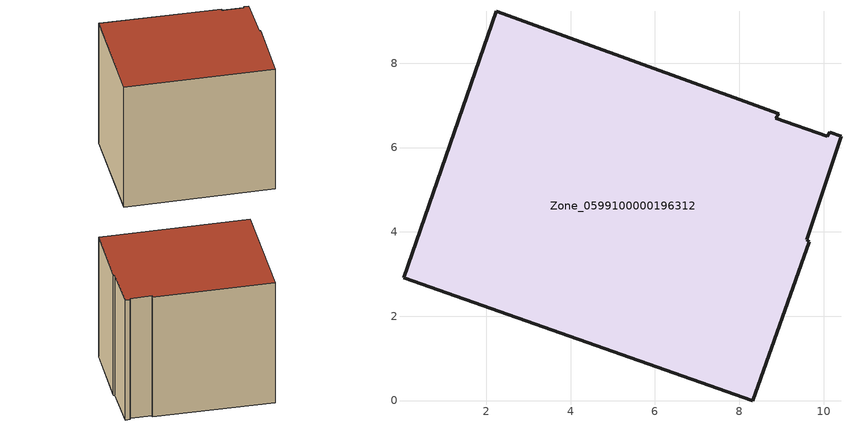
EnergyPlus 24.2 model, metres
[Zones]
Zone_0599100000196312
 floor ground (C_G): 9.6,3.81 9.66,3.77 8.32,0 0.04,2.92 2.24,9.23 8.93,6.81 8.86,6.7 10.08,6.27 10.15,6.37 10.41,6.27 z0.44
 wall outside (C_F): 10.08,6.27 8.86,6.7 8.93,6.81 2.24,9.23 0.04,2.92 8.32,0 9.66,3.77 9.6,3.81 10.41,6.27 10.15,6.37 10.08,6.27 z0.44:8.59
 roof outside (C_R): 9.66,3.77 9.6,3.81 10.41,6.27 10.15,6.37 10.08,6.27 8.86,6.7 8.93,6.81 2.24,9.23 0.04,2.92 8.32,0 z8.59
[BUILDING]
Pand.0599100000196312: North Axis=0; Terrain=City; Loads Convergence Tolerance Value=0.04; Temperature Convergence Tolerance Value=0.4; Solar Distribution=FullExterior; Maximum Number of Warmup Days=25; Minimum Number of Warmup Days=1
[Site:Location]
Rotterdam.The.Hague.AP_ZH_NLD Design_Conditions: Latitude=51.96; Longitude=4.45; Time Zone=1; Elevation=-4.5
[SITE:GROUNDTEMPERATURE:BUILDINGSURFACE]
18, 18, 18, 18, 18, 18, 18, 18, 18, 18, 18, 18
[MATERIAL] Thermal Absorptance=0.9; Solar Absorptance=0.7; Visible Absorptance=0.7
Name | Roughness | Thickness | Conductivity | Density | Specific Heat
G.TC.1965-1974 | MediumSmooth | 0.15 | 0.882353 | 540 | 1210
F.TC.1965-1974 | Rough | 0.3 | 0.697674 | 1920 | 840
R.TC.1965-1974 | MediumRough | 0.2 | 0.232558 | 1500 | 1000
[CONSTRUCTION]
C_G: G.TC.1965-1974
C_F: F.TC.1965-1974
C_R: R.TC.1965-1974
[ZONE]
Zone_0599100000196312: Type=1; Multiplier=1; Ceiling Height=Autocalculate; Volume=Autocalculate; Floor Area=autocalculate; Part of Total Floor Area=Yes
[ZONEINFILTRATION:DESIGNFLOWRATE]
Infil_Zone_0599100000196312: Zone or ZoneList or Space or SpaceList=Zone_0599100000196312; Schedule=AlwaysOn; Design Flow Rate Calculation Method=Flow/Area; Flow Rate per Floor Area=0.003; Constant Term Coefficient=1; Temperature Term Coefficient=0; Velocity Term Coefficient=0; Velocity Squared Term Coefficient=0
[HVACTEMPLATE:ZONE:IDEALLOADSAIRSYSTEM]
Zone_0599100000196312: Maximum Heating Supply Air Temperature=50; Minimum Cooling Supply Air Temperature=13; Maximum Heating Supply Air Humidity Ratio=0.0156; Minimum Cooling Supply Air Humidity Ratio=0.0077; Heating Limit=NoLimit; Cooling Limit=NoLimit; Dehumidification Control Type=ConstantSensibleHeatRatio; Cooling Sensible Heat Ratio=0.7; Dehumidification Setpoint=60; Humidification Control Type=None; Humidification Setpoint=30; Outdoor Air Method=None; Outdoor Air Flow Rate per Person=0.00944; Outdoor Air Flow Rate per Zone Floor Area=0; Outdoor Air Flow Rate per Zone=0; Demand Controlled Ventilation Type=None; Outdoor Air Economizer Type=NoEconomizer; Heat Recovery Type=None; Sensible Heat Recovery Effectiveness=0.7; Latent Heat Recovery Effectiveness=0.65
[ZONECONTROL:THERMOSTAT]
ThermostatControl_Zone_0599100000196312: Zone or ZoneList=Zone_0599100000196312; Control Type Schedule=DualSetpointControlType; Control 1=Thermostat_Zone_0599100000196312; Temperature Difference Between Cutout And Setpoint=0
[THERMOSTATSETPOINT:DUALSETPOINT]
Thermostat_Zone_0599100000196312: Heating Setpoint Temperature Schedule=HeatingSetpoint_Zone_0599100000196312; Cooling Setpoint Temperature Schedule=CoolingSetpoint_Zone_0599100000196312
[SCHEDULE:COMPACT]
HeatingSetpoint_Zone_0599100000196312: Through: 12/31, For: AllDays, Until: 24:00, 21
CoolingSetpoint_Zone_0599100000196312: Through: 12/31, For: AllDays, Until: 24:00, 24
DualSetpointControlType: Through: 12/31, For: AllDays, Until: 24:00, 4
AlwaysOn: Through: 12/31, For: AllDays, Until: 24:00, 1
